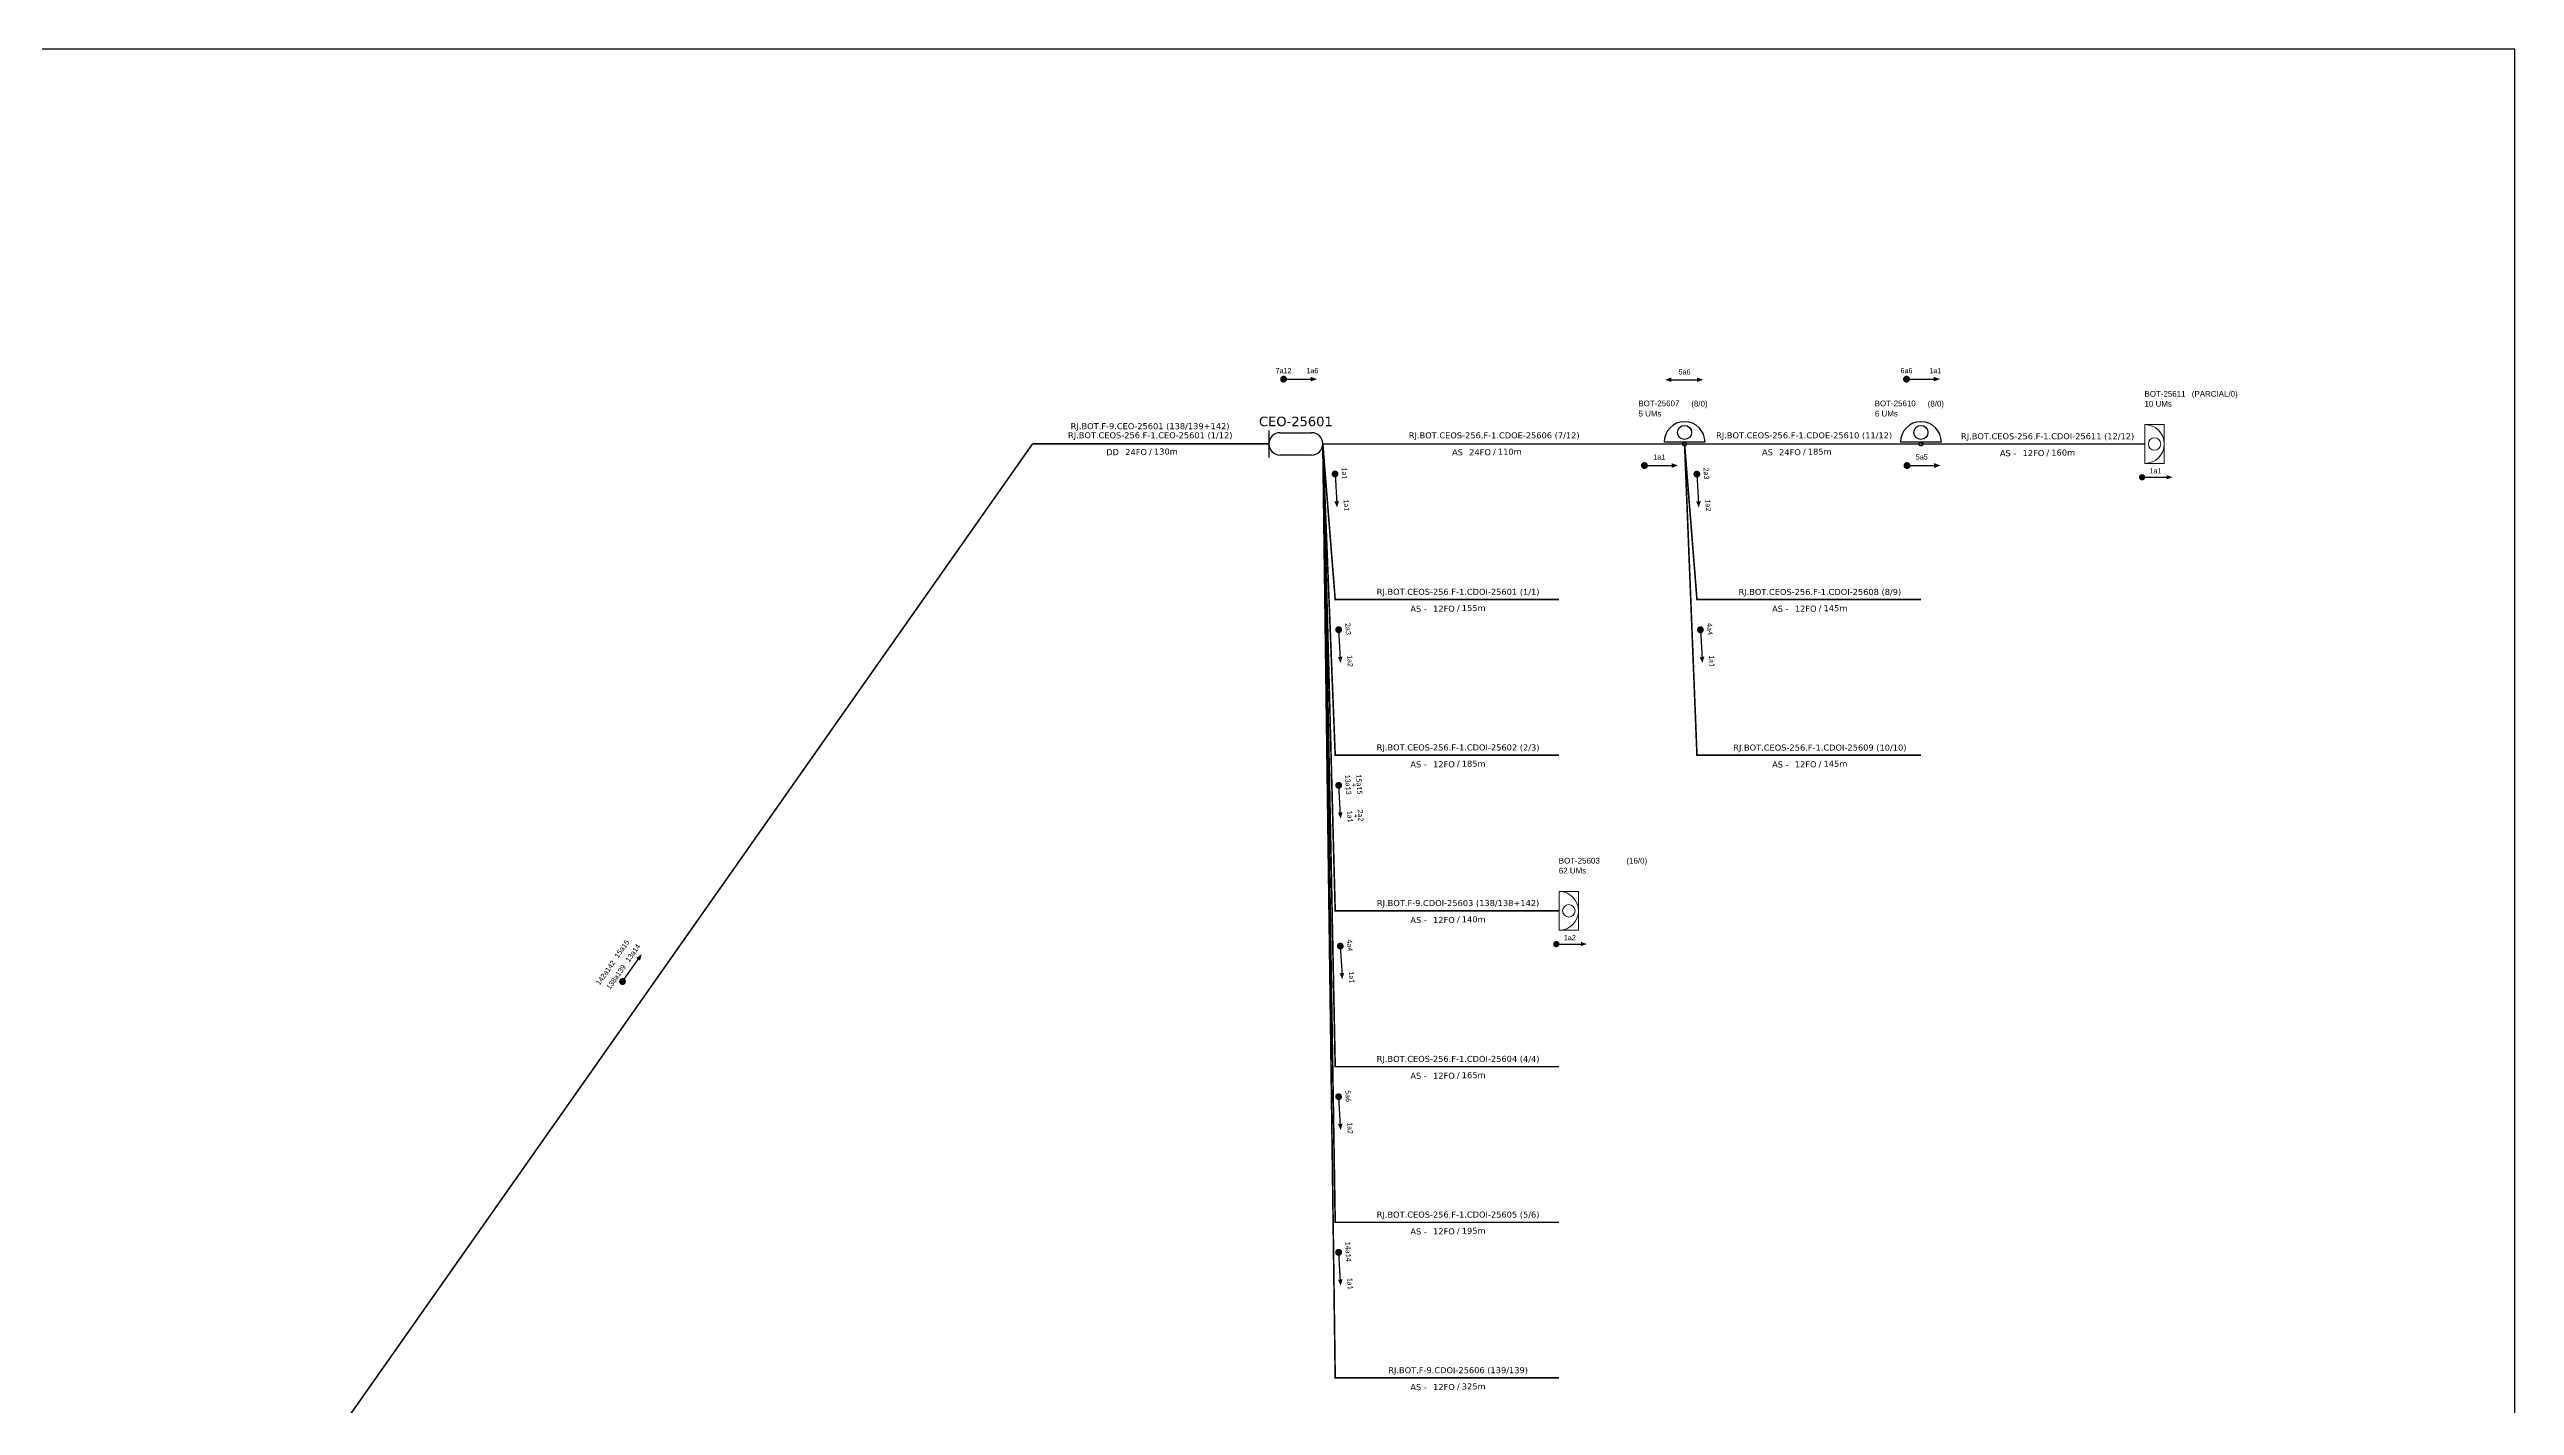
# Model space of a CAD drawing. Header units: metres. Extents: x -3 to 1679, y -2 to 592.
# Drawn here: x 1168 to 1679, y 310 to 592 of the extents above; entities that cross this region are included whole.
import ezdxf
from ezdxf.enums import TextEntityAlignment as Align

# ---------------------------------------------------------------- set-up
doc = ezdxf.new("R2010")
doc.units = ezdxf.units.M
for name, color, linetype, lineweight in [("20.0-LEGENDA DOS CDO'S", 1, 'Continuous', 0), ('20.1-CDO_INTERIOR', 1, 'Continuous', 0), ('20.2-CDO_POSTE', 1, 'Continuous', 5), ('40.1-ETIQUETAS', 1, 'Continuous', 20)]:
    doc.layers.add(name, color=color, linetype=linetype, lineweight=lineweight)
for name, color, linetype in [('20.5-CEO', 1, 'Continuous'), ('CAP a instalar', 1, 'Continuous'), ('SETA', 7, 'Continuous'), ('UNIFILAR', 7, 'Continuous')]:
    doc.layers.add(name, color=color, linetype=linetype)
doc.styles.add('ARIAL', font='arial.ttf')
doc.styles.add('siredit', font='verdana.ttf')
doc.styles.get("Standard").update_dxf_attribs({"font": 'arial.ttf'})
doc.linetypes.add('FENCELINE1', pattern='A,0.25,-0.1,[133,ltypeshp.shx,S=0.1,R=0,X=-0.1,Y=0],-0.1,1', length=1.45)

# ---------------------------------------------------------------- blocks, each defined once
blk = doc.blocks.new('ETIQUETA_RS5F')
at = {"layer": '40.1-ETIQUETAS', "color": 0, "style": 'siredit'}
blk.add_text('/', height=1.5, dxfattribs=at).set_placement((1.58, -1.95), align=Align.MIDDLE_RIGHT)
for tag, p in [('ETIQUETA_R_SECUNDARIA', (1.21, 2.1)), ('ETIQUETA_R_PRIMARIA', (1.21, 4.1)), ('F_ATIVAS/F_MORTAS', (1.14, -4.24))]:
    blk.add_attdef(tag, text='', height=1.5, dxfattribs=at).set_placement(p, align=Align.MIDDLE_CENTER)
for tag, p in [('TIPO_CABO', (-6.58, -2.12)), ('CAP_CABO', (0.4, -2.09))]:
    blk.add_attdef(tag, text='', height=1.5, dxfattribs=at).set_placement(p, align=Align.MIDDLE_RIGHT)
blk.add_attdef('METROS', text='', height=1.5, dxfattribs=at).set_placement((2.14, -1.95), align=Align.MIDDLE_LEFT)
for tag, p in [('FUSÃO_1', (0.85, -8.39)), ('FUSÃO_2', (0.85, -10.6)), ('FUSÃO_3', (0.85, -12.93)), ('FUSÃO_4', (0.85, -15.14)), ('FUSÃO_5', (0.85, -17.16))]:
    blk.add_attdef(tag, text='', height=1.5, dxfattribs=at).set_placement(p, align=Align.CENTER)
blk = doc.blocks.new('CDOI_INT')
at = {"layer": '20.1-CDO_INTERIOR', "color": 0, "lineweight": 18}
blk.add_lwpolyline([(4.25, -4.25), (4.25, 4.25), (0, 4.25), (0, -4.25)], close=True, dxfattribs=at)
blk.add_circle((2.12, 0), 1.36, dxfattribs=at)
blk.add_arc((0, 0), 4.25, 270, 90, dxfattribs=at)
at = {"layer": "20.0-LEGENDA DOS CDO'S", "color": 0, "style": 'ARIAL'}
for tag, p in [('CDO_N', (-0.08, 10.38)), ('SPLITER_1', (21.18, 10.38)), ('SAP', (-0.08, 6.23)), ('SURVEY', (-0.08, 8.2)), ('SPLITER_2', (21.19, 8.68)), ('1:XX', (5.94, -2.22)), ('UMS', (5.94, -4.24))]:
    blk.add_attdef(tag, p, '', height=1.36, dxfattribs=at)
blk.add_attdef('FIBRAS_UTILIZADAS', text='', height=1.36, dxfattribs=at).set_placement((15.34, 10.38), align=Align.CENTER)
blk = doc.blocks.new('SAN')
at = {"layer": 'SETA'}
blk.add_lwpolyline([(-2.58, 0), (6.02, 0)], dxfattribs=at)
for points in [[(-2.1, -0.66), (-3.93, 0), (-2.1, 0.67)], [(5.33, 0.68), (7.16, 0.01), (5.33, -0.65)]]:
    blk.add_solid(points, dxfattribs=at)
blk = doc.blocks.new('CDOE-TEXTO PADRÃO')
at = {"layer": "20.0-LEGENDA DOS CDO'S", "color": 0, "style": 'ARIAL'}
for tag, p in [('CDO_N', (0.49, 7.39)), ('SAP', (0.51, 1.67)), ('CORDOALHA', (0.5, 4.33)), ('SPLITER_1', (0.59, -0.91)), ('(XX-XX_F)S', (0.54, -8.29)), ('SPLITER_2', (0.6, -3.55)), ('(XX-XX_L)S', (0.55, -10.83)), ('UMS', (0.55, -13.15))]:
    blk.add_attdef(tag, p, '', height=1.7, rotation=0.11799, dxfattribs=at)
blk.add_attdef('FIBRAS_UTILIZADAS', text='', height=1.7, rotation=0.11799, dxfattribs=at).set_placement((19.77, 7.43), align=Align.CENTER)

msp = doc.modelspace()

# ---------------------------------------------------------------- linework, layer by layer
at = {"color": 7}
for p, q in [((1511.07, 510.09), (1502.59, 510.09)), ((1560.09, 510.09), (1551.61, 510.09))]:
    msp.add_line(p, q, dxfattribs=at)
msp.add_lwpolyline([(837.98, -2.43), (1678.98, -2.43), (1678.98, 591.57), (837.98, 591.57)], close=True, dxfattribs=at)
for points, const_width in [([(1423.32, 523.15, 1), (1424.03, 523.15, 1)], 0.713), ([(1552.5, 523.15, 1), (1553.21, 523.15, 1)], 0.713), ([(1434.33, 503.83, 1), (1434.37, 503.12, 1)], 0.713), ([(1498.15, 505.23, 1), (1498.87, 505.23, 1)], 0.713), ([(1509.35, 503.81, 1), (1509.39, 503.1, 1)], 0.713), ([(1552.6, 505.23, 1), (1553.31, 505.23, 1)], 0.713), ([(1601.38, 502.8, 1), (1602.03, 502.8, 1)], 0.648), ([(1601.38, 502.8, 1), (1602.03, 502.8, 1)], 0.648), ([(1435.07, 471.54, 1), (1435.11, 470.83, 1)], 0.713), ([(1510.09, 471.53, 1), (1510.13, 470.81, 1)], 0.713), ([(1435.07, 439.26, 1), (1435.11, 438.55, 1)], 0.713), ([(1435.41, 405.92, 1), (1435.45, 405.21, 1)], 0.713), ([(1479.91, 405.97, 1), (1480.56, 405.97, 1)], 0.648), ([(1479.91, 405.97, 1), (1480.56, 405.97, 1)], 0.648), ([(1286.38, 397.91, 1), (1286.79, 398.49, 1)], 0.713), ([(1435.07, 374.66, 1), (1435.11, 373.95, 1)], 0.713), ([(1435.07, 342.38, 1), (1435.11, 341.66, 1)], 0.713)]:
    msp.add_lwpolyline(points, format="xyb", close=True, dxfattribs=dict(const_width=const_width))
for centre, radius in [((1506.83, 512.1), 1.46), ((1555.85, 512.1), 1.46), ((1506.83, 509.7), 0.392), ((1555.85, 509.7), 0.392)]:
    msp.add_circle(centre, radius, dxfattribs=at)
for centre in [(1506.83, 510.09), (1555.85, 510.09)]:
    msp.add_arc(centre, 4.24, 0, 180, dxfattribs=at)
at = {"layer": '20.5-CEO', "color": 5}
for p, q in [((1422.95, 512.04), (1429.48, 512.04)), ((1429.48, 507.39), (1422.95, 507.39))]:
    msp.add_line(p, q, dxfattribs=at)
msp.add_lwpolyline([(1420.63, 512.52), (1420.63, 506.91)], dxfattribs=at)
for centre, start, end in [((1422.95, 509.72), 90, 270), ((1429.48, 509.72), 270, 90)]:
    msp.add_arc(centre, 2.33, start, end, dxfattribs=at)
at = {"layer": 'CAP a instalar', "color": 5, "ltscale": 7, "const_width": 0.333}
for points in [[(1371.61, 509.72), (1223.09, 298.39)], [(1420.63, 509.72), (1371.61, 509.72)]]:
    msp.add_lwpolyline(points, dxfattribs=at)
at = {"layer": 'CAP a instalar', "color": 1, "linetype": 'FENCELINE1', "ltscale": 7, "const_width": 0.333}
msp.add_lwpolyline([(1480.82, 412.87), (1434.38, 412.87), (1431.8, 509.76)], dxfattribs=at)
at = {"layer": 'CAP a instalar', "color": 8, "linetype": 'FENCELINE1', "ltscale": 7, "const_width": 0.333}
for points in [[(1480.82, 380.55), (1434.38, 380.55), (1431.8, 509.76)], [(1480.82, 348.26), (1434.38, 348.26), (1431.8, 509.76)], [(1480.82, 315.98), (1434.38, 315.98), (1431.8, 509.76)], [(1480.82, 477.43), (1434.38, 477.43), (1431.81, 509.72)], [(1480.82, 445.15), (1434.38, 445.15), (1431.81, 509.72)], [(1555.84, 477.42), (1509.4, 477.42), (1506.83, 509.7)], [(1555.84, 445.13), (1509.4, 445.13), (1506.83, 509.7)], [(1602.29, 509.7), (1555.85, 509.7)]]:
    msp.add_lwpolyline(points, dxfattribs=at)
at = {"layer": 'CAP a instalar', "color": 7, "linetype": 'FENCELINE1', "ltscale": 7, "const_width": 0.333}
for points in [[(1506.82, 509.7), (1431.81, 509.7)], [(1555.85, 509.7), (1506.83, 509.7)]]:
    msp.add_lwpolyline(points, dxfattribs=at)
at = {"layer": 'SETA'}
for points in [[(1423.67, 523.15), (1429.8, 523.15)], [(1552.85, 523.15), (1558.98, 523.15)], [(1434.35, 503.47), (1434.7, 497.35)], [(1498.51, 505.23), (1504.64, 505.23)], [(1509.37, 503.45), (1509.72, 497.34)], [(1552.96, 505.23), (1559.08, 505.23)], [(1601.7, 502.8), (1607.27, 502.8)], [(1601.7, 502.8), (1607.27, 502.8)], [(1435.09, 471.19), (1435.44, 465.07)], [(1510.11, 471.17), (1510.46, 465.05)], [(1435.09, 438.91), (1435.44, 432.79)], [(1435.43, 405.57), (1435.79, 399.45)], [(1480.24, 405.97), (1485.81, 405.97)], [(1480.24, 405.97), (1485.81, 405.97)], [(1286.59, 398.2), (1290.11, 403.21)], [(1435.09, 374.3), (1435.44, 368.18)], [(1435.09, 342.02), (1435.44, 335.9)]]:
    msp.add_lwpolyline(points, dxfattribs=at)
for points in [[(1429.31, 523.63), (1430.61, 523.16), (1429.31, 522.68)], [(1558.49, 523.63), (1559.8, 523.16), (1558.49, 522.68)], [(1504.15, 505.72), (1505.45, 505.24), (1504.15, 504.76)], [(1558.59, 505.72), (1559.9, 505.24), (1558.59, 504.76)], [(1606.83, 503.24), (1608.01, 502.81), (1606.83, 502.38)], [(1606.83, 503.24), (1608.01, 502.81), (1606.83, 502.38)], [(1435.16, 497.87), (1434.76, 496.54), (1434.21, 497.82)], [(1510.18, 497.85), (1509.78, 496.52), (1509.23, 497.8)], [(1435.9, 465.59), (1435.5, 464.26), (1434.95, 465.53)], [(1510.92, 465.57), (1510.52, 464.24), (1509.97, 465.52)], [(1435.9, 433.31), (1435.5, 431.98), (1434.95, 433.25)], [(1485.36, 406.41), (1486.55, 405.98), (1485.36, 405.55)], [(1485.36, 406.41), (1486.55, 405.98), (1485.36, 405.55)], [(1289.43, 403.09), (1290.57, 403.88), (1290.21, 402.54)], [(1436.24, 399.97), (1435.84, 398.64), (1435.29, 399.92)], [(1435.9, 368.7), (1435.5, 367.37), (1434.95, 368.65)], [(1435.9, 336.42), (1435.5, 335.09), (1434.95, 336.37)]]:
    msp.add_solid(points, dxfattribs=at)

# ---------------------------------------------------------------- block references
at = {"layer": '20.1-CDO_INTERIOR', "color": 8, "ltscale": 11}
ref = msp.add_blockref('CDOI_INT', (1602.29, 509.7), dxfattribs=dict(at, xscale=0.9451076798763582, yscale=0.9451076798763582, zscale=0.9451076798763582))
ref.add_attrib('CDO_N', 'BOT-25611', (1602.21, 519.51), dxfattribs={"layer": "20.0-LEGENDA DOS CDO'S", "color": 0, "height": 1.179, "style": 'ARIAL'})
ref.add_attrib('FIBRAS_UTILIZADAS', '(PARCIAL/0)', dxfattribs={"layer": "20.0-LEGENDA DOS CDO'S", "color": 0, "height": 1.1794, "style": 'ARIAL'}).set_placement((1616.78, 519.51), align=Align.CENTER)
ref.add_attrib('SURVEY', '10 UMs', (1602.21, 517.45), dxfattribs={"layer": "20.0-LEGENDA DOS CDO'S", "color": 0, "height": 1.179, "style": 'ARIAL'})
at = {"layer": '20.1-CDO_INTERIOR', "color": 1, "ltscale": 11}
ref = msp.add_blockref('CDOI_INT', (1480.82, 412.87), dxfattribs=dict(at, xscale=0.9451076798763582, yscale=0.9451076798763582, zscale=0.9451076798763582))
ref.add_attrib('CDO_N', 'BOT-25603', (1480.74, 422.68), dxfattribs={"layer": "20.0-LEGENDA DOS CDO'S", "color": 0, "height": 1.179, "style": 'ARIAL'})
ref.add_attrib('FIBRAS_UTILIZADAS', '       (16/0)', dxfattribs={"layer": "20.0-LEGENDA DOS CDO'S", "color": 0, "height": 1.1794, "style": 'ARIAL'}).set_placement((1495.32, 422.68), align=Align.CENTER)
ref.add_attrib('SURVEY', '62 UMs', (1480.75, 420.62), dxfattribs={"layer": "20.0-LEGENDA DOS CDO'S", "color": 0, "height": 1.179, "style": 'ARIAL'})
at = {"layer": '20.2-CDO_POSTE', "color": 7}
ref = msp.add_blockref('CDOE-TEXTO PADRÃO', (1502.29, 509.64), dxfattribs=dict(at, xscale=0.6928416020393371, yscale=0.6928416020393371, zscale=0.6928416020393371))
ref.add_attrib('CDO_N', 'BOT-25607', (1497.24, 517.53), dxfattribs={"layer": "20.0-LEGENDA DOS CDO'S", "color": 0, "height": 1.178, "rotation": 0.118, "style": 'ARIAL'})
ref.add_attrib('CORDOALHA', '5 UMs', (1497.28, 515.41), dxfattribs={"layer": "20.0-LEGENDA DOS CDO'S", "color": 0, "height": 1.178, "rotation": 0.118, "style": 'ARIAL'})
ref.add_attrib('FIBRAS_UTILIZADAS', '       (8/0)', dxfattribs={"layer": "20.0-LEGENDA DOS CDO'S", "color": 0, "height": 1.1777, "rotation": 0.118, "style": 'ARIAL'}).set_placement((1508.32, 517.48), align=Align.CENTER)
ref = msp.add_blockref('CDOE-TEXTO PADRÃO', (1551.32, 509.64), dxfattribs=dict(at, xscale=0.6928416020393371, yscale=0.6928416020393371, zscale=0.6928416020393371))
ref.add_attrib('CDO_N', 'BOT-25610', (1546.26, 517.53), dxfattribs={"layer": "20.0-LEGENDA DOS CDO'S", "color": 0, "height": 1.178, "rotation": 0.118, "style": 'ARIAL'})
ref.add_attrib('CORDOALHA', '6 UMs', (1546.3, 515.41), dxfattribs={"layer": "20.0-LEGENDA DOS CDO'S", "color": 0, "height": 1.178, "rotation": 0.118, "style": 'ARIAL'})
ref.add_attrib('FIBRAS_UTILIZADAS', '       (8/0)', dxfattribs={"layer": "20.0-LEGENDA DOS CDO'S", "color": 0, "height": 1.1777, "rotation": 0.118, "style": 'ARIAL'}).set_placement((1557.34, 517.48), align=Align.CENTER)
at = {"layer": '40.1-ETIQUETAS', "color": 7}
ref = msp.add_blockref('ETIQUETA_RS5F', (1395.04, 509.76), dxfattribs=dict(at, xscale=0.831409909307188, yscale=0.831409909307188, zscale=0.831409909307188))
ref.add_attrib('ETIQUETA_R_PRIMARIA', 'RJ.BOT.F-9.CEO-25601 (138/139+142)', dxfattribs={"color": 1, "height": 1.2471, "style": 'siredit'}).set_placement((1395.99, 513.4), align=Align.MIDDLE_CENTER)
ref.add_attrib('ETIQUETA_R_SECUNDARIA', 'RJ.BOT.CEOS-256.F-1.CEO-25601 (1/12)', dxfattribs={"color": 0, "height": 1.2471, "style": 'siredit'}).set_placement((1396.02, 511.51), align=Align.MIDDLE_CENTER)
ref.add_attrib('TIPO_CABO', 'DD', dxfattribs={"color": 0, "height": 1.247, "style": 'siredit'}).set_placement((1389.54, 508), align=Align.MIDDLE_RIGHT)
ref.add_attrib('CAP_CABO', '24FO', dxfattribs={"color": 0, "height": 1.247, "style": 'siredit'}).set_placement((1395.34, 508.02), align=Align.MIDDLE_RIGHT)
ref.add_attrib('METROS', '130m', dxfattribs={"color": 0, "height": 1.247, "style": 'siredit'}).set_placement((1396.79, 508.14), align=Align.MIDDLE_LEFT)
ref = msp.add_blockref('ETIQUETA_RS5F', (1466.37, 509.74), dxfattribs=dict(at, xscale=0.831409909307188, yscale=0.831409909307188, zscale=0.831409909307188))
ref.add_attrib('ETIQUETA_R_SECUNDARIA', 'RJ.BOT.CEOS-256.F-1.CDOE-25606 (7/12)', dxfattribs={"color": 0, "height": 1.2471, "style": 'siredit'}).set_placement((1467.35, 511.49), align=Align.MIDDLE_CENTER)
ref.add_attrib('TIPO_CABO', 'AS', dxfattribs={"color": 0, "height": 1.247, "style": 'siredit'}).set_placement((1460.87, 507.99), align=Align.MIDDLE_RIGHT)
ref.add_attrib('CAP_CABO', '24FO', dxfattribs={"color": 0, "height": 1.247, "style": 'siredit'}).set_placement((1466.67, 508), align=Align.MIDDLE_RIGHT)
ref.add_attrib('METROS', '110m', dxfattribs={"color": 0, "height": 1.247, "style": 'siredit'}).set_placement((1468.12, 508.12), align=Align.MIDDLE_LEFT)
ref = msp.add_blockref('ETIQUETA_RS5F', (1530.64, 509.74), dxfattribs=dict(at, xscale=0.831409909307188, yscale=0.831409909307188, zscale=0.831409909307188))
ref.add_attrib('ETIQUETA_R_SECUNDARIA', 'RJ.BOT.CEOS-256.F-1.CDOE-25610 (11/12)', dxfattribs={"color": 0, "height": 1.2471, "style": 'siredit'}).set_placement((1531.62, 511.49), align=Align.MIDDLE_CENTER)
ref.add_attrib('TIPO_CABO', 'AS', dxfattribs={"color": 0, "height": 1.247, "style": 'siredit'}).set_placement((1525.14, 507.99), align=Align.MIDDLE_RIGHT)
ref.add_attrib('CAP_CABO', '24FO', dxfattribs={"color": 0, "height": 1.247, "style": 'siredit'}).set_placement((1530.94, 508), align=Align.MIDDLE_RIGHT)
ref.add_attrib('METROS', '185m', dxfattribs={"color": 0, "height": 1.247, "style": 'siredit'}).set_placement((1532.39, 508.12), align=Align.MIDDLE_LEFT)
at = {"layer": '40.1-ETIQUETAS', "color": 8}
ref = msp.add_blockref('ETIQUETA_RS5F', (1581.14, 509.56), dxfattribs=dict(at, xscale=0.831409909307188, yscale=0.831409909307188, zscale=0.831409909307188))
ref.add_attrib('ETIQUETA_R_SECUNDARIA', 'RJ.BOT.CEOS-256.F-1.CDOI-25611 (12/12)', dxfattribs={"color": 0, "height": 1.2471, "style": 'siredit'}).set_placement((1582.12, 511.31), align=Align.MIDDLE_CENTER)
ref.add_attrib('TIPO_CABO', 'AS -', dxfattribs={"color": 0, "height": 1.247, "style": 'siredit'}).set_placement((1575.64, 507.8), align=Align.MIDDLE_RIGHT)
ref.add_attrib('CAP_CABO', '12FO', dxfattribs={"color": 0, "height": 1.247, "style": 'siredit'}).set_placement((1581.44, 507.82), align=Align.MIDDLE_RIGHT)
ref.add_attrib('METROS', '160m', dxfattribs={"color": 0, "height": 1.247, "style": 'siredit'}).set_placement((1582.89, 507.93), align=Align.MIDDLE_LEFT)
ref = msp.add_blockref('ETIQUETA_RS5F', (1458.88, 477.29), dxfattribs=dict(at, xscale=0.831409909307188, yscale=0.831409909307188, zscale=0.831409909307188))
ref.add_attrib('ETIQUETA_R_SECUNDARIA', 'RJ.BOT.CEOS-256.F-1.CDOI-25601 (1/1)', dxfattribs={"color": 0, "height": 1.2471, "style": 'siredit'}).set_placement((1459.86, 479.04), align=Align.MIDDLE_CENTER)
ref.add_attrib('TIPO_CABO', 'AS -', dxfattribs={"color": 0, "height": 1.247, "style": 'siredit'}).set_placement((1453.38, 475.53), align=Align.MIDDLE_RIGHT)
ref.add_attrib('CAP_CABO', '12FO', dxfattribs={"color": 0, "height": 1.247, "style": 'siredit'}).set_placement((1459.18, 475.55), align=Align.MIDDLE_RIGHT)
ref.add_attrib('METROS', '155m', dxfattribs={"color": 0, "height": 1.247, "style": 'siredit'}).set_placement((1460.63, 475.67), align=Align.MIDDLE_LEFT)
ref = msp.add_blockref('ETIQUETA_RS5F', (1533.9, 477.28), dxfattribs=dict(at, xscale=0.831409909307188, yscale=0.831409909307188, zscale=0.831409909307188))
ref.add_attrib('ETIQUETA_R_SECUNDARIA', 'RJ.BOT.CEOS-256.F-1.CDOI-25608 (8/9)', dxfattribs={"color": 0, "height": 1.2471, "style": 'siredit'}).set_placement((1534.88, 479.02), align=Align.MIDDLE_CENTER)
ref.add_attrib('TIPO_CABO', 'AS -', dxfattribs={"color": 0, "height": 1.247, "style": 'siredit'}).set_placement((1528.4, 475.52), align=Align.MIDDLE_RIGHT)
ref.add_attrib('CAP_CABO', '12FO', dxfattribs={"color": 0, "height": 1.247, "style": 'siredit'}).set_placement((1534.2, 475.54), align=Align.MIDDLE_RIGHT)
ref.add_attrib('METROS', '145m', dxfattribs={"color": 0, "height": 1.247, "style": 'siredit'}).set_placement((1535.65, 475.65), align=Align.MIDDLE_LEFT)
ref = msp.add_blockref('ETIQUETA_RS5F', (1458.88, 445.01), dxfattribs=dict(at, xscale=0.831409909307188, yscale=0.831409909307188, zscale=0.831409909307188))
ref.add_attrib('ETIQUETA_R_SECUNDARIA', 'RJ.BOT.CEOS-256.F-1.CDOI-25602 (2/3)', dxfattribs={"color": 0, "height": 1.2471, "style": 'siredit'}).set_placement((1459.86, 446.76), align=Align.MIDDLE_CENTER)
ref.add_attrib('TIPO_CABO', 'AS -', dxfattribs={"color": 0, "height": 1.247, "style": 'siredit'}).set_placement((1453.38, 443.25), align=Align.MIDDLE_RIGHT)
ref.add_attrib('CAP_CABO', '12FO', dxfattribs={"color": 0, "height": 1.247, "style": 'siredit'}).set_placement((1459.18, 443.27), align=Align.MIDDLE_RIGHT)
ref.add_attrib('METROS', '185m', dxfattribs={"color": 0, "height": 1.247, "style": 'siredit'}).set_placement((1460.63, 443.39), align=Align.MIDDLE_LEFT)
ref = msp.add_blockref('ETIQUETA_RS5F', (1533.9, 444.99), dxfattribs=dict(at, xscale=0.831409909307188, yscale=0.831409909307188, zscale=0.831409909307188))
ref.add_attrib('ETIQUETA_R_SECUNDARIA', 'RJ.BOT.CEOS-256.F-1.CDOI-25609 (10/10)', dxfattribs={"color": 0, "height": 1.2471, "style": 'siredit'}).set_placement((1534.88, 446.74), align=Align.MIDDLE_CENTER)
ref.add_attrib('TIPO_CABO', 'AS -', dxfattribs={"color": 0, "height": 1.247, "style": 'siredit'}).set_placement((1528.4, 443.23), align=Align.MIDDLE_RIGHT)
ref.add_attrib('CAP_CABO', '12FO', dxfattribs={"color": 0, "height": 1.247, "style": 'siredit'}).set_placement((1534.2, 443.25), align=Align.MIDDLE_RIGHT)
ref.add_attrib('METROS', '145m', dxfattribs={"color": 0, "height": 1.247, "style": 'siredit'}).set_placement((1535.65, 443.37), align=Align.MIDDLE_LEFT)
at = {"layer": '40.1-ETIQUETAS', "color": 1}
ref = msp.add_blockref('ETIQUETA_RS5F', (1458.88, 412.73), dxfattribs=dict(at, xscale=0.831409909307188, yscale=0.831409909307188, zscale=0.831409909307188))
ref.add_attrib('ETIQUETA_R_SECUNDARIA', 'RJ.BOT.F-9.CDOI-25603 (138/138+142)', dxfattribs={"color": 0, "height": 1.2471, "style": 'siredit'}).set_placement((1459.86, 414.48), align=Align.MIDDLE_CENTER)
ref.add_attrib('TIPO_CABO', 'AS -', dxfattribs={"color": 0, "height": 1.247, "style": 'siredit'}).set_placement((1453.38, 410.97), align=Align.MIDDLE_RIGHT)
ref.add_attrib('CAP_CABO', '12FO', dxfattribs={"color": 0, "height": 1.247, "style": 'siredit'}).set_placement((1459.18, 410.99), align=Align.MIDDLE_RIGHT)
ref.add_attrib('METROS', '140m', dxfattribs={"color": 0, "height": 1.247, "style": 'siredit'}).set_placement((1460.63, 411.1), align=Align.MIDDLE_LEFT)
at = {"layer": '40.1-ETIQUETAS', "color": 8}
ref = msp.add_blockref('ETIQUETA_RS5F', (1458.88, 380.41), dxfattribs=dict(at, xscale=0.831409909307188, yscale=0.831409909307188, zscale=0.831409909307188))
ref.add_attrib('ETIQUETA_R_SECUNDARIA', 'RJ.BOT.CEOS-256.F-1.CDOI-25604 (4/4)', dxfattribs={"color": 0, "height": 1.2471, "style": 'siredit'}).set_placement((1459.86, 382.16), align=Align.MIDDLE_CENTER)
ref.add_attrib('TIPO_CABO', 'AS -', dxfattribs={"color": 0, "height": 1.247, "style": 'siredit'}).set_placement((1453.38, 378.65), align=Align.MIDDLE_RIGHT)
ref.add_attrib('CAP_CABO', '12FO', dxfattribs={"color": 0, "height": 1.247, "style": 'siredit'}).set_placement((1459.18, 378.67), align=Align.MIDDLE_RIGHT)
ref.add_attrib('METROS', '165m', dxfattribs={"color": 0, "height": 1.247, "style": 'siredit'}).set_placement((1460.63, 378.78), align=Align.MIDDLE_LEFT)
ref = msp.add_blockref('ETIQUETA_RS5F', (1458.88, 348.12), dxfattribs=dict(at, xscale=0.831409909307188, yscale=0.831409909307188, zscale=0.831409909307188))
ref.add_attrib('ETIQUETA_R_SECUNDARIA', 'RJ.BOT.CEOS-256.F-1.CDOI-25605 (5/6)', dxfattribs={"color": 0, "height": 1.2471, "style": 'siredit'}).set_placement((1459.86, 349.87), align=Align.MIDDLE_CENTER)
ref.add_attrib('TIPO_CABO', 'AS -', dxfattribs={"color": 0, "height": 1.247, "style": 'siredit'}).set_placement((1453.38, 346.37), align=Align.MIDDLE_RIGHT)
ref.add_attrib('CAP_CABO', '12FO', dxfattribs={"color": 0, "height": 1.247, "style": 'siredit'}).set_placement((1459.18, 346.38), align=Align.MIDDLE_RIGHT)
ref.add_attrib('METROS', '195m', dxfattribs={"color": 0, "height": 1.247, "style": 'siredit'}).set_placement((1460.63, 346.5), align=Align.MIDDLE_LEFT)
ref = msp.add_blockref('ETIQUETA_RS5F', (1458.88, 315.84), dxfattribs=dict(at, xscale=0.831409909307188, yscale=0.831409909307188, zscale=0.831409909307188))
ref.add_attrib('ETIQUETA_R_SECUNDARIA', 'RJ.BOT.F-9.CDOI-25606 (139/139)', dxfattribs={"color": 0, "height": 1.2471, "style": 'siredit'}).set_placement((1459.86, 317.59), align=Align.MIDDLE_CENTER)
ref.add_attrib('TIPO_CABO', 'AS -', dxfattribs={"color": 0, "height": 1.247, "style": 'siredit'}).set_placement((1453.38, 314.08), align=Align.MIDDLE_RIGHT)
ref.add_attrib('CAP_CABO', '12FO', dxfattribs={"color": 0, "height": 1.247, "style": 'siredit'}).set_placement((1459.18, 314.1), align=Align.MIDDLE_RIGHT)
ref.add_attrib('METROS', '325m', dxfattribs={"color": 0, "height": 1.247, "style": 'siredit'}).set_placement((1460.63, 314.22), align=Align.MIDDLE_LEFT)
at = {"layer": 'UNIFILAR', "color": 5, "lineweight": -3, "xscale": 0.7128000000000001, "yscale": 0.7128000000000001, "zscale": 0.7128000000000001}
msp.add_blockref('SAN', (1505.61, 523.02), dxfattribs=at)

# ---------------------------------------------------------------- texts
at = {"style": 'ARIAL'}
for s, p in [('7a12', (1423.67, 524.39)), ('1a6', (1429.65, 524.39)), ('5a6', (1506.83, 524.12)), ('6a6', (1552.85, 524.39)), ('1a1', (1558.83, 524.39)), ('1a1', (1501.57, 506.48)), ('5a5', (1556.02, 506.48)), ('1a1', (1604.49, 503.6)), ('1a2', (1483.02, 406.77))]:
    msp.add_text(s, height=1.069, dxfattribs=at).set_placement(p, align=Align.CENTER)
at = {"color": 1, "style": 'ARIAL'}
for s, p in [('15a15', (1286.88, 404.66)), ('142a142', (1283.51, 399.73))]:
    msp.add_text(s, height=1.069, rotation=54.9014, dxfattribs=at).set_placement(p, align=Align.CENTER)
at = {"style": 'ARIAL'}
for s, p in [('13a14', (1289.17, 403.81)), ('138a139', (1285.68, 398.83))]:
    msp.add_text(s, height=1.069, rotation=54.9014, dxfattribs=at).set_placement(p, align=Align.CENTER)
at = {"char_height": 1.0692, "width": 18.0757, "attachment_point": 5, "rotation": 273.3058}
for s, insert in [('{\\fCalibri|b0|i0|c0|p34;\\C7;1a1}', (1436.32, 503.63)), ('{\\fCalibri|b0|i0|c0|p34;\\C7;2a3}', (1511.34, 503.61)), ('{\\fCalibri|b0|i0|c0|p34;\\C7;1a1}', (1436.72, 497)), ('{\\fCalibri|b0|i0|c0|p34;\\C7;1a2}', (1511.74, 496.99)), ('{\\fCalibri|b0|i0|c0|p34;\\C7;2a3}', (1437.06, 471.35)), ('{\\fCalibri|b0|i0|c0|p34;\\C7;4a4}', (1512.08, 471.33)), ('{\\fCalibri|b0|i0|c0|p34;\\C7;1a2}', (1437.47, 464.72)), ('{\\fCalibri|b0|i0|c0|p34;\\C7;1a1}', (1512.49, 464.7)), ('{\\fCalibri|b0|i0|c0|p34;\\C7;13a13}', (1437.06, 439.06)), ('\\C1;\\fCalibri|b0|i0|c0|p34;15a15', (1439.36, 439.11)), ('{\\fCalibri|b0|i0|c0|p34;\\C1;+}', (1438.23, 438.94)), ('{\\fCalibri|b0|i0|c0|p34;\\C7;1a1}', (1437.47, 432.44)), ('{\\fCalibri|b0|i0|c0|p34;\\C1;+}', (1438.64, 432.52)), ('\\C1;\\fCalibri|b0|i0|c0|p34;2a2', (1439.65, 432.69)), ('{\\fCalibri|b0|i0|c0|p34;\\C7;4a4}', (1437.4, 405.73)), ('{\\fCalibri|b0|i0|c0|p34;\\C7;1a1}', (1437.81, 399.1)), ('{\\fCalibri|b0|i0|c0|p34;\\C7;5a6}', (1437.06, 374.46)), ('{\\fCalibri|b0|i0|c0|p34;\\C7;1a2}', (1437.47, 367.83)), ('{\\fCalibri|b0|i0|c0|p34;\\C7;14a14}', (1437.06, 342.18)), ('{\\fCalibri|b0|i0|c0|p34;\\C7;1a1}', (1437.47, 335.55))]:
    msp.add_mtext(s, dxfattribs=dict(at, insert=insert))
at = {"layer": '20.5-CEO', "color": 5, "style": 'siredit'}
msp.add_attdef('CEO-25601', text='SAP 324607', height=1.971, dxfattribs=at).set_placement((1426.22, 515.37), align=Align.TOP_CENTER)

doc.saveas('drawing.dxf')
